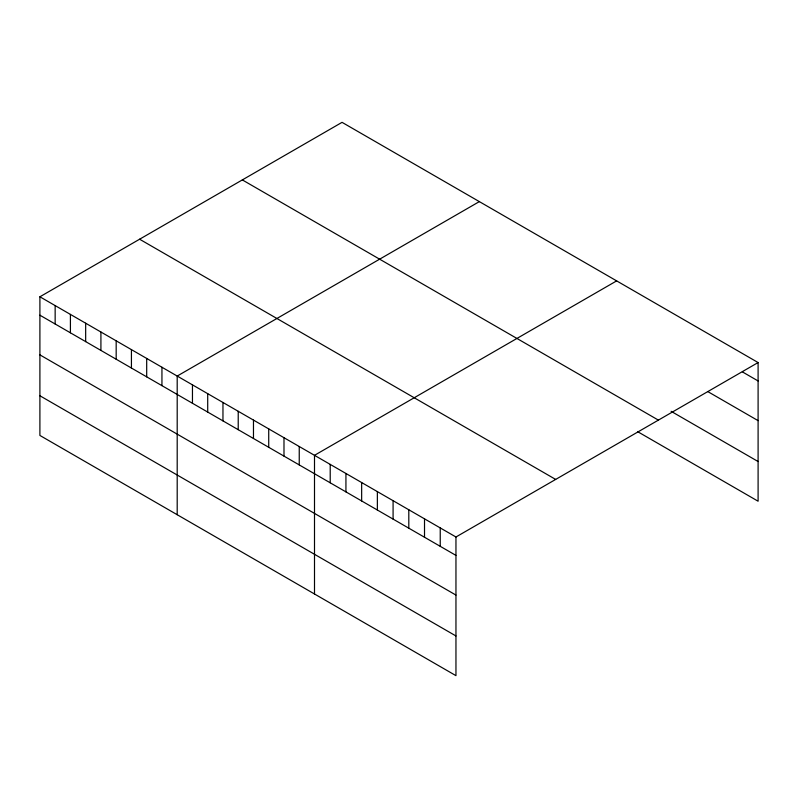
<?xml version="1.0" encoding="UTF-8"?>
<svg xmlns="http://www.w3.org/2000/svg" width="798" height="798" viewBox="0 0 798 798"><rect width="100%" height="100%" fill="white"/><g stroke="black" fill="none" stroke-linecap="round" stroke-linejoin="round"><path stroke-width="1.2" d="M39.9 296.786L455.957 536.994L455.957 675.657L39.9 435.449L39.9 296.786L342.043 122.343L758.1 362.551L758.1 501.214L637.602 431.638M479.339 201.615L177.196 376.058L177.196 514.72M616.645 280.886L314.502 455.319L314.502 593.981M455.957 536.994L758.1 362.551M742.379 371.878L758.1 380.955M707.806 391.599L758.1 420.646M671.128 411.319L758.1 461.533M242.333 179.909L658.39 420.117M139.61 239.22L555.667 479.428M39.9 315.19L455.957 555.398M39.9 354.871L455.957 595.079M39.9 395.758L455.957 635.966M440.237 527.917L440.237 546.321M424.516 518.84L424.516 537.254M408.805 509.772L408.805 528.176M393.085 500.695L393.085 519.099M377.364 491.618L377.364 510.022M361.654 482.551L361.654 500.954M345.933 473.473L345.933 491.877M330.212 464.396L330.212 482.8M299.24 446.511L299.24 464.915M283.988 437.703L283.988 456.117M268.726 428.905L268.726 447.309M253.475 420.097L253.475 438.501M238.223 411.289L238.223 429.693M222.961 402.481L222.961 420.885M207.709 393.673L207.709 412.077M192.458 384.865L192.458 403.269M161.944 367.25L161.944 385.653M146.692 358.442L146.692 376.846M131.431 349.634L131.431 368.038M116.179 340.826L116.179 359.23M100.917 332.018L100.917 350.422M85.665 323.21L85.665 341.614M70.414 314.402L70.414 332.806M55.152 305.594L55.152 323.998"/></g></svg>
